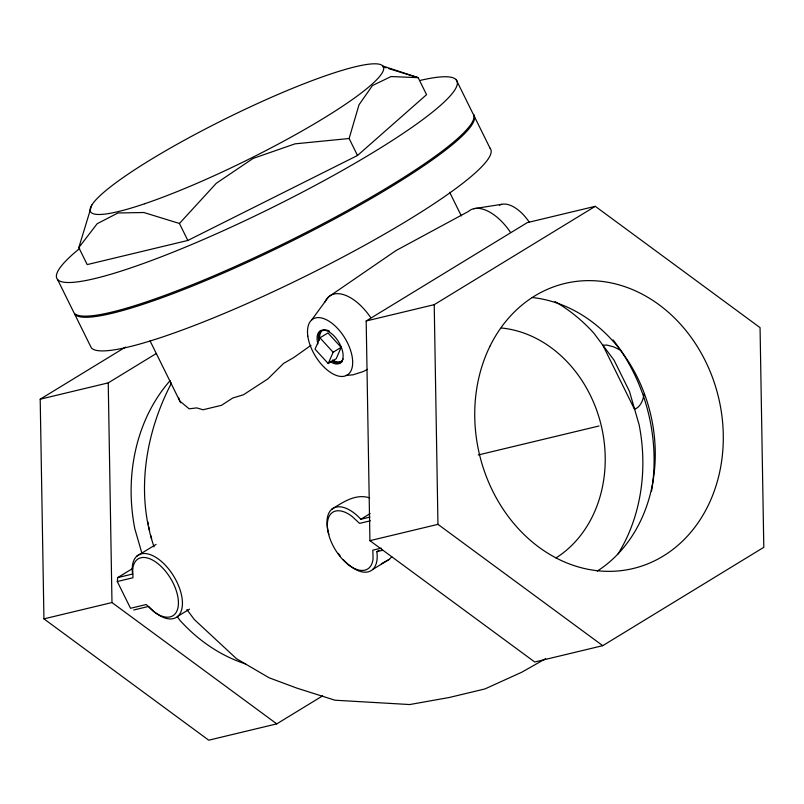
<?xml version="1.0" encoding="UTF-8"?>
<svg xmlns="http://www.w3.org/2000/svg" width="804" height="804" viewBox="0 0 804 804"><rect width="100%" height="100%" fill="white"/><g stroke="black" fill="none" stroke-linecap="round" stroke-linejoin="round"><path stroke-width="1.21" d="M117.294 581.523L132.972 577.764L132.7 569.423A33.316 17.517 58.6 0 1 157.664 563.433A33.316 17.517 58.6 0 1 178.327 605.231A33.316 17.517 58.6 0 1 153.363 611.221L146.197 604.528L130.529 608.286L117.294 581.523L117.726 577.594L132.66 568.478M644.054 393.9C643.27 399.95 640.617 406.924 634.527 409.306L602.859 345.217L606.779 345.067L613.613 346.846L619.995 349.961M382.885 66.028L418.17 77.676L426.562 94.661L357.509 155.484L187.834 240.456L87.204 264.596L78.812 247.612L91.777 205.06M357.509 155.484L349.117 138.509L359.006 104.781L372.483 85.525L391.056 76.551L418.17 77.676L388.523 68.551M319.942 337.841L315.047 349.157L328.223 363.559L336.243 358.664L341.137 347.348L327.962 332.946L319.942 337.841L333.127 352.242L328.223 363.559M171.493 383.036C145.534 432.763 135.424 492.973 154.056 546.881M311.671 319.952L328.615 296.827L396.03 250.546L468.35 211.492A43.808 23.045 58.6 0 1 510.369 232.155M78.812 247.612L97.163 223.723L117.967 212.97L143.866 212.517L179.443 223.472L187.834 240.456M179.443 223.472L216.286 183.282L253.119 158.418L295.038 143.846L349.117 138.509M372.553 569.584L389.247 559.393L391.769 556.78M310.987 345.338L293.701 357.589L283.581 363.428L267.983 378.805L243.481 394.754L232.718 398.03L221.542 405.306L203.01 409.759L196.779 407.899L189.131 408.814L179.774 401.005L178.649 397.678M322.625 695.862L276.767 723.871L208.728 740.193L43.939 618.869L40.2 399.196L125.524 347.087M40.2 399.196L108.238 382.875L156.227 353.559M366.182 320.987L527.233 222.638L595.272 206.316L760.061 327.64L763.8 547.313L602.749 645.672L534.72 661.993L369.92 540.67L366.182 320.987L434.22 304.666L595.272 206.316M333.127 352.242L341.137 347.348M136.861 556.127L156.056 544.398M331.61 509.404C342.795 502.229 355.74 493.324 369.649 497.877M177.805 616.296L189.533 609.141M328.876 534.389A36.512 19.206 58.6 0 1 334.002 507.826A36.512 19.206 58.6 0 1 360.835 519.273L370.121 513.605M343.338 559.705A36.512 19.206 58.6 0 0 376.845 551.665L378.895 550.408M545.645 658.687L521.746 672.234L484.923 688.938L449.346 697.47L409.728 704.545L334.977 700.214L296.776 688.093L269.099 677.782L236.456 658.677L194.337 619.542L186.91 609.603M381.337 563.795L389.247 559.393M367.458 369.348L363.318 371.538L352.815 374.875L346.162 375.367M478.239 454.963L599.01 425.989M117.726 577.594L132.57 574.036A36.512 19.206 58.6 0 1 157.504 558.418A36.512 19.206 58.6 0 1 182.036 608.045A36.512 19.206 58.6 0 1 148.579 606.427L133.735 609.995M360.835 519.273L369.971 517.083M370.423 520.791L359.569 523.394L352.413 516.711A33.316 17.517 58.6 0 0 327.449 522.7A33.316 17.517 58.6 0 0 348.112 564.498A33.316 17.517 58.6 0 0 373.076 558.509L372.805 550.167L381.247 548.147M43.939 618.869L111.977 602.548L276.767 723.871M369.92 540.67L437.959 524.349L602.749 645.672M376.845 551.665L382.553 550.298M473.707 208.718L501.595 204.337M382.593 66.722L386.151 67.817M177.232 616.648L180.196 620.618A167.322 140.298 76.5 0 0 245.702 663.973M456.24 79.797L472.863 113.434A223.1 31.818 -26.3 0 1 294.927 238.145A223.1 31.818 -26.3 0 1 74.149 313.098L57.526 279.46M449.657 192.277L461.325 215.894M150.067 340.896L180.639 402.754M141.826 552.961L134.841 528.861A167.322 140.298 76.5 0 1 170.106 380.654M434.22 304.666L437.959 524.349M108.238 382.875L111.977 602.548M532.087 297.52A146.559 122.881 76.5 0 1 650.526 413.899A146.559 122.881 76.5 0 1 597.282 571.081M151.644 538.961A167.322 140.298 76.5 0 1 150.7 535.323M149.554 530.449A167.322 140.298 76.5 0 1 148.78 526.791M148.298 524.349A167.322 140.298 76.5 0 1 147.846 521.907M613.06 339.901A167.322 140.298 76.5 0 1 625.321 357.529M625.954 358.574A167.322 140.298 76.5 0 1 651.562 491.043M343.147 359.016A18.17 9.558 58.6 0 1 333.519 361.328M319.118 340.152A18.17 9.558 58.6 0 1 329.349 331.097M342.052 361.82A18.934 9.96 58.6 0 1 331.911 361.006M318.595 339.901A18.934 9.96 58.6 0 1 320.816 330.605M342.293 360.775A18.17 9.558 58.6 0 1 332.565 360.001M319.65 338.454A18.17 9.558 58.6 0 1 321.912 330.836M324.937 302.053A43.808 23.045 58.6 0 1 370.634 317.49M317.932 343.911A18.934 9.96 58.6 0 1 327.087 330.896A18.934 9.96 58.6 0 1 343.057 354.363A18.934 9.96 58.6 0 1 329.72 361.237M499.445 205.141A32.853 17.286 58.6 0 1 529.092 221.914M420.572 80.32A223.1 31.818 -26.3 0 1 396.724 137.625A223.1 31.818 -26.3 0 1 136.7 265.873A223.1 31.818 -26.3 0 1 79.646 248.466M340.333 556.177A36.512 19.206 58.6 0 1 338.213 553.333M555.031 301.621A167.322 140.298 76.5 0 1 593.794 333.087L614.075 360.222L629.421 391.267L639.14 424.854A167.322 140.298 76.5 0 1 618.035 553.946M501.324 327.982A122.962 103.093 76.5 0 1 601.291 425.808A122.962 103.093 76.5 0 1 555.906 557.976M490.038 148.197L473.415 114.56A223.1 31.818 -26.3 0 1 295.48 239.27A223.1 31.818 -26.3 0 1 74.702 314.213L91.334 347.851A223.1 31.818 -26.3 0 0 312.103 272.908A223.1 31.818 -26.3 0 0 490.038 148.197M490.159 345.851A146.559 122.881 76.5 0 0 601.482 571.091A146.559 122.881 76.5 0 0 705.389 361.026A146.559 122.881 76.5 0 0 490.159 345.851M307.811 336.072A32.853 17.286 58.6 0 0 344.504 376.182A32.853 17.286 58.6 0 0 337.971 328.836A32.853 17.286 58.6 0 0 307.811 336.072M144.72 203.734A163.403 23.306 -26.3 0 0 381.97 73.244A163.403 23.306 -26.3 0 0 183.935 140.469A163.403 23.306 -26.3 0 0 144.72 203.734"/></g></svg>
